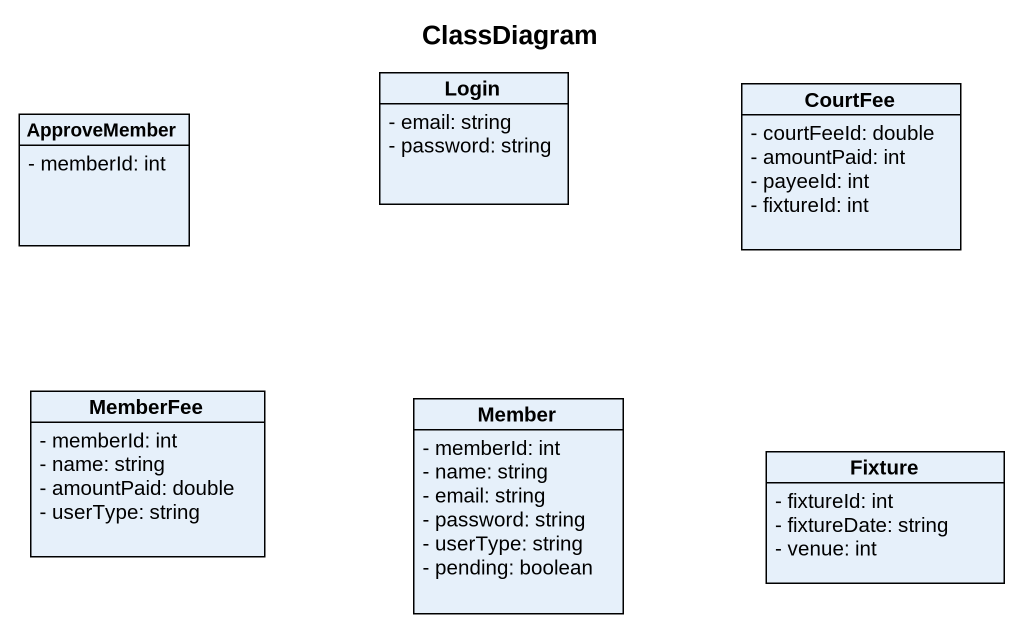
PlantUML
@startuml
title ClassDiagram
hide circle
hide empty members
skinparam classAttributeIconSize 0
class ApproveMember {
  - memberId: int
}
class Login {
  - email: string
  - password: string
}
class CourtFee {
  - courtFeeId: double
  - amountPaid: int
  - payeeId: int
  - fixtureId: int
}
class MemberFee {
  - memberId: int
  - name: string
  - amountPaid: double
  - userType: string
}
class Member {
  - memberId: int
  - name: string
  - email: string
  - password: string
  - userType: string
  - pending: boolean
}
class Fixture {
  - fixtureId: int
  - fixtureDate: string
  - venue: int
}
@enduml
